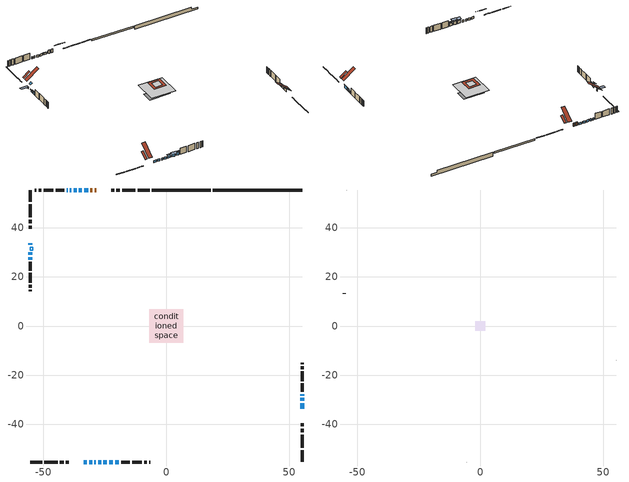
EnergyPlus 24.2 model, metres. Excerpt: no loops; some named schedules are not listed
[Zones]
conditioned space
 floor outside (Floor1 construction): -0.66,-0.66 -0.66,0.66 0.66,0.66 0.66,-0.66 z0.71
 floor adiabatic (Floor3 construction): -3.27,-3.27 -3.27,3.27 3.27,3.27 3.27,-3.27 z0.71
 floor adiabatic (AdiabaticFloorConstruction): -6.83,-6.83 -6.83,6.83 6.83,6.83 6.83,-6.83 z1.93
 floor foundation (Slab1 construction): -5.98,-3.12 -5.98,3.12 5.98,3.12 5.98,-3.12 z-1.52
 floor foundation (Slab2 construction): -3.27,-3.27 -3.27,3.27 3.27,3.27 3.27,-3.27 z-0.2
 wall outside (RimJoist1 construction): -6.74,55.31 -11.58,55.31 / -55.31,-55.31 -50.48,-55.31 / -55.31,55.31 -55.31,50.48 / 55.31,-55.31 55.31,-50.48 z0.71:1.01
 wall outside (RimJoist2 construction): -12.51,55.31 -17.89,55.31 / -49.55,-55.31 -44.17,-55.31 / -55.31,49.55 -55.31,44.17 / 55.31,-49.55 55.31,-44.17 z0.71:1.01
 wall outside (RimJoist3 construction): -18.81,55.31 -20.28,55.31 / -43.24,-55.31 -41.77,-55.31 / -55.31,43.24 -55.31,41.77 / 55.31,-43.24 55.31,-41.77 z0.71:1.01
 wall outside (RimJoist4 construction): -21.21,55.31 -22.4,55.31 / -40.84,-55.31 -39.65,-55.31 / -55.31,40.84 -55.31,39.65 / 55.31,-40.84 55.31,-39.65 z0.71:1.01
 wall outside (AdiabaticWallConstruction 1): -28.47,55.31 -29.13,55.31 / -30.06,55.31 -30.82,55.31 z0.71:2.74
 wall outside (AdiabaticWallConstruction): -55.31,33.59 -55.31,33.02 z0.71:1.6; 55.31,-33.59 55.31,-31.4 z0.71:2.44; 55.31,-30.47 55.31,-29.28 z0.71:2.34; -33.59,-55.31 -32.3,-55.31 / -31.37,-55.31 -30.14,-55.31 / -34.33,55.31 -35.56,55.31 / -29.22,-55.31 -28.63,-55.31 / -27.7,-55.31 -26.53,-55.31 / -36.48,55.31 -37.66,55.31 / -38.58,55.31 -39.17,55.31 / -40.1,55.31 -40.56,55.31 z0.71:1.93; -31.75,55.31 -33.4,55.31 z0.71:1.65; -55.31,29.95 -55.31,28.98 z0.71:1.45; -25.6,-55.31 -24.13,-55.31 / -20.75,-55.31 -19.28,-55.31 z0.71:2.49; -23.2,-55.31 -21.68,-55.31 z0.71:2.74; 55.31,-28.35 55.31,-27.76 z0.71:0.89; -55.31,28.05 -55.31,26.98 z0.71:2.18
 wall outside (Wall1 construction): -41.48,55.31 -45,55.31 / -18.35,-55.31 -14.83,-55.31 / -55.31,26.06 -55.31,22.54 / 55.31,-26.84 55.31,-23.32 z0.71:4.37
 wall outside (Wall2 construction): -45.93,55.31 -49.89,55.31 / -13.9,-55.31 -9.94,-55.31 / -55.31,21.61 -55.31,17.65 / 55.31,-22.39 55.31,-18.43 z0.71:4.37
 wall outside (Wall3 construction): -50.82,55.31 -51.93,55.31 / -9.01,-55.31 -7.9,-55.31 / -55.31,16.72 -55.31,15.61 / 55.31,-17.5 55.31,-16.39 z0.71:4.37
 wall outside (Wall4 construction): -52.86,55.31 -53.39,55.31 / -6.98,-55.31 -6.45,-55.31 / -55.31,14.68 -55.31,14.15 / 55.31,-15.46 55.31,-14.93 z0.71:4.37
 wall foundation (FoundationWall1 construction): 18.95,55.31,-1.52 18.95,55.31,0.71 51.68,55.31,0.71 51.68,55.31,-0.47 55.31,55.31,-0.47 55.31,55.31,-1.52
 wall foundation (FoundationWall2 construction): 18.02,55.31 -5.81,55.31 z-0.2:0.71
 window (WindowConstruction 12): -55.31,33.59 -55.31,33.03 z0.71:1.6
 window (WindowConstruction 6): 55.31,-33.59 55.31,-31.4 z0.71:2.44
 window (WindowConstruction 7): 55.31,-30.47 55.31,-29.28 z0.71:2.33
 window (WindowConstruction 8): -33.59,-55.31 -32.3,-55.31 z0.71:1.93
 window (WindowConstruction 9): -31.75,55.31 -33.4,55.31 z0.71:1.65
 window (WindowConstruction 10): -31.37,-55.31 -30.14,-55.31 z0.71:1.93
 window (WindowConstruction 11): -34.33,55.31 -35.56,55.31 z0.71:1.93
 window (WindowConstruction 14): -29.22,-55.31 -28.63,-55.31 z0.71:1.93
 window (WindowConstruction 15): -27.7,-55.31 -26.53,-55.31 z0.71:1.93
 window (WindowConstruction 16): -36.49,55.31 -37.65,55.31 z0.71:1.93
 window (WindowConstruction 17): -38.58,55.31 -39.17,55.31 z0.71:1.93
 window (WindowConstruction): -55.31,29.95 -55.31,28.98 z0.71:1.45
 window (WindowConstruction 1): -25.6,-55.31 -24.13,-55.31 z0.71:2.49
 window (WindowConstruction 2): -23.2,-55.31 -21.68,-55.31 z0.71:2.74
 window (WindowConstruction 3): -20.75,-55.31 -19.28,-55.31 z0.71:2.49
 window (WindowConstruction 4): -40.1,55.31 -40.55,55.31 z0.71:1.93
 window (WindowConstruction 13): 55.31,-28.35 55.31,-27.77 z0.71:0.89
 window (WindowConstruction 5): -55.31,28.05 -55.31,26.99 z0.71:2.18
 door (Door): -28.47,55.31 -29.13,55.31 z0.71:2.74
 door (Door 1): -30.06,55.31 -30.82,55.31 z0.71:2.74
 ceiling adiabatic (AdiabaticFloorConstruction): 6.83,-6.83 6.83,6.83 -6.83,6.83 -6.83,-6.83 z1.93
 roof outside (Roof1 construction): -3.45,3.45 -3.45,-3.45 3.45,-3.45 3.45,3.45 z4.37
 roof outside (Roof3 construction): -27.54,55.31,4.37 -27.54,48.42,9.54 -25.39,48.42,9.54 -25.39,55.31,4.37; -34.52,-55.31,4.37 -34.52,-48.42,9.54 -36.67,-48.42,9.54 -36.67,-55.31,4.37; -55.31,34.52,4.37 -48.42,34.52,9.54 -48.42,36.67,9.54 -55.31,36.67,4.37; 55.31,-34.52,4.37 48.42,-34.52,9.54 48.42,-36.67,9.54 55.31,-36.67,4.37
 roof outside (AdiabaticRoofConstruction): -55.31,30.88,4.37 -54.34,30.88,5.1 -54.34,32.1,5.1 -55.31,32.1,4.37
 skylight (SkylightConstruction): -55.31,30.88,4.37 -54.34,30.88,5.1 -54.34,32.1,5.1 -55.31,32.1,4.37
attic - vented
 floor to conditioned space (Floor2 construction Reversed): -2.01,-2.01 -2.01,2.01 2.01,2.01 2.01,-2.01 z4.37
 wall outside (Wall5 construction): -54.31,55.31 -54.38,55.31 / -5.52,-55.31 -5.45,-55.31 / -55.31,13.23 -55.31,13.16 / 55.31,-14.01 55.31,-13.94 z0.71:4.37
 roof outside (Roof2 construction): -24.46,55.31,4.37 -24.46,51.72,7.06 -23.33,51.72,7.06 -23.33,55.31,4.37; -37.6,-55.31,4.37 -37.6,-51.72,7.06 -38.72,-51.72,7.06 -38.72,-55.31,4.37; -55.31,37.6,4.37 -51.72,37.6,7.06 -51.72,38.72,7.06 -55.31,38.72,4.37; 55.31,-37.6,4.37 51.72,-37.6,7.06 51.72,-38.72,7.06 55.31,-38.72,4.37
shading: -55.31,32.57 -55.31,34.05 -59.58,34.05 -59.58,32.57 z2.06; 55.31,-31.1 55.31,-33.89 55.46,-33.89 55.46,-31.1 z2.74; 55.31,-28.98 55.31,-30.77 55.46,-30.77 55.46,-28.98 z2.63; -33.7,55.31 -31.45,55.31 -31.45,55.46 -33.7,55.46 z1.95; -55.31,28.37 -55.31,30.56 -55.61,30.56 -55.61,28.37 z2.06; -23.52,-55.31 -26.21,-55.31 -26.21,-57.14 -23.52,-57.14 z3.1; -21.07,-55.31 -23.81,-55.31 -23.81,-57.14 -21.07,-57.14 z3.35; -18.67,-55.31 -21.36,-55.31 -21.36,-55.92 -18.67,-55.92 z3.1; 55.31,-26.55 55.31,-29.57 55.61,-29.57 55.61,-26.55 z2.11; -55.31,26.53 -55.31,28.51 -55.46,28.51 -55.46,26.53 z2.64
[Building]
Building 1: Terrain=Suburbs
[Site:Location]
Edmonton Intl AP_AB: Latitude {deg}=53.31; Longitude {deg}=-113.58; Time Zone {hr}=-7; Elevation {m}=723; Keep Site Location Information=Yes
[Site:GroundTemperature:Shallow]
-1.56185, -3.61833, -3.78302, -2.80711, 1.11059, 5.01004, 8.39065, 10.5322, 10.7141, 8.97234, 5.67794, 1.89811
[Site:WaterMainsTemperature]
Calculation Method=Schedule; Temperature Schedule=mains temperature schedule
[Material] Roughness=Rough; Thermal Absorptance=0.9
Name | Thickness {m} | Conductivity {W/m-K} | Density {kg/m3} | Specific Heat {J/kg-K} | Solar Absorptance | Visible Absorptance
asphalt or fiberglass shingles | 0.00635 | 0.162714 | 1121.4 | 1465.45 | 0.4 | 0.4
asphalt or fiberglass shingles 1 | 0.00635 | 0.162714 | 1121.4 | 1465.45 | 0.7 | 0.7
ceiling stud and cavity | 0.1397 | 0.0765065 | 65.682 | 1177.47 | 0.7 | 0.7
concrete 4.0 in. | 0.1016 | 1.803125 | 2242.8 | 837.4 | 0.7 | 0.7
concrete 8.0 in. | 0.2032 | 1.803125 | 2242.8 | 837.4 | 0.7 | 0.7
door material | 0.04445 | 0.188738 | 512.64 | 1214.23 | 0.7 | 0.7
exterior vertical ins | 0.00336226 | 0.029427 | 32.04 | 1214.23 | 0.7 | 0.7
exterior vertical ins 1 | 0.00497452 | 0.029427 | 32.04 | 1214.23 | 0.7 | 0.7
floor covering | 0.0127 | 0.0433444 | 54.468 | 1339.84 | 0.6 | 0.6
floor rigid ins; roof rigid ins | 0.051816 | 0.029427 | 32.04 | 1214.23 | 0.7 | 0.7
floor rigid ins 1; roof rigid ins 1; wall rigid ins | 0.512978 | 0.029427 | 32.04 | 1214.23 | 0.7 | 0.7
floor stud and cavity | 0.1397 | 0.121275 | 92.3553 | 1139.71 | 0.7 | 0.7
floor stud and cavity 1 | 0.1397 | 0.0912033 | 92.3553 | 1139.71 | 0.7 | 0.7
floor stud and cavity 2 | 0.1397 | 1.75129 | 37.0049 | 1207.88 | 0.7 | 0.7
furniture material conditioned space 1 | 0.1524 | 0.115458 | 640.8 | 1214.23 | 0.6 | 0.6
gypsum board | 0.0127 | 0.160291 | 801 | 837.4 | 0.6 | 0.6
gypsum board 1 | 0.0127 | 0.160291 | 801 | 837.4 | 0.7 | 0.7
osb sheathing 0.5 in. | 0.0127 | 0.115458 | 512.64 | 1214.23 | 0.7 | 0.7
osb sheathing 0.75 in. | 0.01905 | 0.115458 | 512.64 | 1214.23 | 0.7 | 0.7
osb sheathing 2.0 in. | 0.0508 | 0.115458 | 512.64 | 1214.23 | 0.7 | 0.7
rim joist stud and cavity | 0.0508 | 0.0292721 | 125.044 | 1163.47 | 0.6 | 0.6
rim joist stud and cavity 1 | 0.0508 | 0.0452492 | 125.044 | 1163.47 | 0.6 | 0.6
rim joist stud and cavity 2 | 0.0508 | 0.0454632 | 125.044 | 1163.47 | 0.6 | 0.6
rim joist stud and cavity 3 | 0.0508 | 0.0559564 | 125.044 | 1163.47 | 0.6 | 0.6
roof stud and cavity | 0.2032 | 0.186148 | 78.34581 | 1123.46 | 0.7 | 0.7
roof stud and cavity 1 | 0.2032 | 2.77837 | 78.34581 | 1123.46 | 0.7 | 0.7
roof stud and cavity 2 | 0.18415 | 1.78689 | 37.0049 | 1207.88 | 0.6 | 0.6
wall stud and cavity | 0.1397 | 0.0957038 | 139.0536 | 1170.24 | 0.7 | 0.7
wall stud and cavity 1 | 0.1397 | 0.110499 | 139.0536 | 1170.24 | 0.7 | 0.7
wall stud and cavity 2 | 0.1397 | 0.110346 | 139.0536 | 1170.24 | 0.7 | 0.7
wall stud and cavity 3 | 0.1397 | 0.136087 | 139.0536 | 1170.24 | 0.7 | 0.7
wall stud and cavity 4 | 0.0889 | 6.1454 | 50.32683 | 1063.81 | 0.6 | 0.6
wall stud and cavity 5 | 0.0889 | 0.380278 | 52.3479 | 1209.89 | 0.7 | 0.7
wall stud and cavity 6 | 0.0889 | 0.391764 | 83.0341 | 1211.67 | 0.7 | 0.7
wood siding | 0.0254 | 0.102417 | 544.68 | 1172.36 | 0.4 | 0.4
wood siding 1 | 0.00254 | 0.102417 | 544.68 | 1172.36 | 0.4 | 0.4
wood siding 2; wood siding 3; wood siding 4 | 0.0254 | 0.102417 | 544.68 | 1172.36 | 0.7 | 0.7
[WindowMaterial:SimpleGlazingSystem]
Name | U-Factor {W/m2-K} | Solar Heat Gain Coefficient
SkylightMaterial | 3.03234 | 0.4933
WindowMaterial | 1.95891 | 0.33
WindowMaterial 1 | 3.04227 | 0.69
WindowMaterial 10 | 3.1405 | 0.37
WindowMaterial 11 | 1.54328 | 0.4
WindowMaterial 12 | 1.30764 | 0.38
WindowMaterial 2 | 2.912814 | 0.59
WindowMaterial 3 | 2.86114 | 0.61
WindowMaterial 4 | 1.80447 | 0.38
WindowMaterial 5 | 3.03319 | 0.7
WindowMaterial 6 | 3.05079 | 0.68
WindowMaterial 7 | 1.34114 | 0.36
WindowMaterial 8 | 1.745985 | 0.4
WindowMaterial 9 | 3.16435 | 0.5
[Construction]
AdiabaticFloorConstruction: floor stud and cavity 2, floor rigid ins 1, osb sheathing 0.75 in., floor covering
AdiabaticRoofConstruction: asphalt or fiberglass shingles 1, roof rigid ins 1, osb sheathing 0.75 in., roof stud and cavity 2
AdiabaticWallConstruction: wood siding 3, wall rigid ins, wall stud and cavity 5, gypsum board
AdiabaticWallConstruction 1: wood siding 4, wall rigid ins, wall stud and cavity 5, gypsum board
Door; Door 1: door material
Floor1 construction: floor stud and cavity, floor rigid ins, osb sheathing 0.75 in., floor covering
Floor2 construction Reversed: gypsum board, ceiling stud and cavity
Floor3 construction: floor stud and cavity 1, osb sheathing 0.75 in., floor covering
FoundationWall1 construction; FoundationWall2 construction: concrete 8.0 in., gypsum board 1
furniture construction conditioned space 1: furniture material conditioned space 1
PartitionWallConstruction: gypsum board, wall stud and cavity 6, gypsum board
RimJoist1 construction: wood siding 2, osb sheathing 2.0 in., rim joist stud and cavity
RimJoist2 construction: wood siding 2, osb sheathing 2.0 in., rim joist stud and cavity 1
RimJoist3 construction: wood siding 2, osb sheathing 2.0 in., rim joist stud and cavity 2
RimJoist4 construction: wood siding 2, osb sheathing 2.0 in., rim joist stud and cavity 3
Roof1 construction: asphalt or fiberglass shingles, roof rigid ins, osb sheathing 0.75 in., roof stud and cavity, gypsum board
Roof2 construction: asphalt or fiberglass shingles
Roof3 construction: asphalt or fiberglass shingles, roof rigid ins, osb sheathing 0.75 in., roof stud and cavity 1, gypsum board
SkylightConstruction: SkylightMaterial
Slab1 construction; Slab2 construction: concrete 4.0 in.
Wall1 construction: wood siding, osb sheathing 0.5 in., wall stud and cavity, gypsum board
Wall2 construction: wood siding, osb sheathing 0.5 in., wall stud and cavity 1, gypsum board
Wall3 construction: wood siding, osb sheathing 0.5 in., wall stud and cavity 2, gypsum board
Wall4 construction: wood siding, osb sheathing 0.5 in., wall stud and cavity 3, gypsum board
Wall5 construction: wood siding 1, wall stud and cavity 4
WindowConstruction: WindowMaterial
WindowConstruction 1; WindowConstruction 3: WindowMaterial 1
WindowConstruction 10; WindowConstruction 11: WindowMaterial 8
WindowConstruction 12: WindowMaterial 9
WindowConstruction 13: WindowMaterial 10
WindowConstruction 14; WindowConstruction 17: WindowMaterial 11
WindowConstruction 15; WindowConstruction 16: WindowMaterial 12
WindowConstruction 2: WindowMaterial 2
WindowConstruction 4: WindowMaterial 3
WindowConstruction 5; WindowConstruction 8: WindowMaterial 4
WindowConstruction 6: WindowMaterial 5
WindowConstruction 7: WindowMaterial 6
WindowConstruction 9: WindowMaterial 7
[Zone] Multiplier=1; Part of Total Floor Area=Yes
Name | Volume {m3}
attic - vented | 6.49624
conditioned space | 608
[Space]
Name | Zone | Volume {m3}
attic - vented 1 | attic - vented | 6.49624
conditioned space 1 | conditioned space | 608
[ZoneInfiltration:EffectiveLeakageArea]
infil attic - vented 1: Zone or Space=attic - vented 1; Schedule=Always On Discrete; Effective Air Leakage Area {cm2}=562.087; Stack Coefficient=0.000441864; Wind Coefficient=1.42025e-05
[ZoneMixing]
whole house fan mix: Zone or Space=attic - vented; Schedule=Always On Continuous; Design Flow Rate Calculation Method=Flow/Zone; Design Flow Rate {m3/s}=0; Source Zone or Space=conditioned space
[SurfaceProperty:ExposedFoundationPerimeter] Exposed Perimeter Calculation Method=TotalExposedPerimeter
Name | Total Exposed Perimeter {m}
Slab1 | 36.363
Slab2 | 23.835
[InternalMass] Zone or ZoneList=conditioned space; Space or SpaceList=conditioned space 1
Name | Construction | Surface Area {m2}
furniture mass conditioned space 1 | furniture construction conditioned space 1 | 139.368
partition wall mass | PartitionWallConstruction | 305.72
[Lights]
interior lighting: Zone or ZoneList or Space or SpaceList=conditioned space 1; Schedule=interior lighting schedule; Design Level Calculation Method=LightingLevel; Lighting Level {W}=343.2; Return Air Fraction=0; Fraction Radiant=0.6; Fraction Visible=0.2; Fraction Replaceable=1
[People]
occupants: Zone or ZoneList or Space or SpaceList=conditioned space 1; Number of People Schedule=occupants schedule; Number of People Calculation Method=People; Number of People=3; Fraction Radiant=0.314171; Sensible Heat Fraction=0.56303; Activity Level Schedule=occupants activity schedule; Carbon Dioxide Generation Rate {m3/s-W}=0; Enable ASHRAE 55 Comfort Warnings=No; Mean Radiant Temperature Calculation Type=EnclosureAveraged
[ElectricEquipment] Zone or ZoneList or Space or SpaceList=conditioned space 1; Design Level Calculation Method=EquipmentLevel
Name | Schedule | Design Level {W} | Fraction Latent | Fraction Radiant | Fraction Lost
clothes dryer | clothes dryer schedule | 140.772 | 0.015 | 0.081 | 0.85
clothes washer | clothes washer schedule | 32.1985 | 0.03 | 0.162 | 0.7
cooking range | cooking range schedule | 215.147 | 0.08 | 0.432 | 0.2
dishwasher | dishwasher schedule | 66.8632 | 0.3 | 0.18 | 0.4
fridge | fridge schedule | 72.9452 | 0 | 0.6 | 0
mech vent house fan | mech vent house fan schedule | 0 | 0 | 0 | 1
mech vent house fan cfis | mech vent house fan cfis schedule | 0 | 0 | 0 | 0
misc plug loads | misc plug loads schedule | 494.7 | 0.045 | 0.513 | 0.1
whole house fan | Always On Discrete | 0 | 0 | 0 | 1
[OtherEquipment] Zone or ZoneList or Space or SpaceList=conditioned space 1; Design Level Calculation Method=EquipmentLevel
Name | Fuel Type | Schedule | Design Level {W} | Fraction Latent | Fraction Radiant | Fraction Lost
clothes dryer 1 | Electricity | clothes dryer schedule | 0 | 0.015 | 0.081 | 0.85
cooking range 1 | Electricity | cooking range schedule | 0 | 0.08 | 0.432 | 0.2
general water use latent | None | general water use schedule | 62.594 | 1 | 0 | 0
general water use sensible | None | general water use schedule | -61.6891 | 0 | 0.6 | 0
mech vent house fan latent load | None | Always On Discrete | 0 | 1 | 0 | 0
mech vent house fan sensible load | None | Always On Discrete | 0 | 0 | 0 | 0
water heater energy adjustment1 | NaturalGas | Always On Discrete | 0.01 | 0 | 0 | 1
[ZoneInfiltration:DesignFlowRate] Zone or ZoneList or Space or SpaceList=conditioned space 1; Schedule=Always On Discrete; Design Flow Rate Calculation Method=Flow/Zone; Design Flow Rate {m3/s}=0
infil flow; natural vent flow; whole house fan flow
[Foundation:Kiva] Initial Indoor Air Temperature {C}=18; Wall Height Above Grade {m}=0.710001; Wall Depth Below Slab {m}=0.2032; Custom Block X Position 1 {m}=0.2159; Custom Block Z Position 1 {m}=0
Name | Custom Block Material Name 1 | Custom Block Depth 1 {m}
Foundation Kiva 1 | exterior vertical ins | 2.23001
Foundation Kiva 2 | exterior vertical ins 1 | 0.910011
[Foundation:Kiva:Settings]
Soil Conductivity {W/m-K}=0.849921; Soil Density {kg/m3}=1842.3; Soil Specific Heat {J/kg-K}=418.7; Ground Solar Absorptivity=0.9; Ground Thermal Absorptivity=0.9; Ground Surface Roughness {m}=0.03; Far-Field Width {m}=40; Deep-Ground Boundary Condition=ZeroFlux; Deep-Ground Depth {m}=40; Minimum Cell Dimension {m}=0.2; Maximum Cell Growth Coefficient=3; Simulation Timestep=Timestep
[Exterior:Lights]
exterior lighting: Schedule=exterior lighting schedule; Design Level {W}=75.6
[Schedule:Constant]
Name | Hourly Value
Always On Continuous; mech vent house fan schedule; mech vent house fan cfis schedule; Always On Discrete | 1
occupants activity schedule | 117.228
fridge schedule | 0
[Schedule:Week:Daily]
interior lighting schedule Week Rule - Jan1-Jan27: interior lighting schedule day, interior lighting schedule day, interior lighting schedule day, interior lighting schedule day, interior lighting schedule day, interior lighting schedule day, interior lighting schedule day, interior lighting schedule default day, interior lighting schedule default day, interior lighting schedule default day, interior lighting schedule default day, interior lighting schedule default day
interior lighting schedule Week Rule - Jan28-Feb3: interior lighting schedule day, interior lighting schedule day, interior lighting schedule day, interior lighting schedule day, interior lighting schedule day 1, interior lighting schedule day 1, interior lighting schedule day 1, interior lighting schedule default day, interior lighting schedule default day, interior lighting schedule default day, interior lighting schedule default day, interior lighting schedule default day
interior lighting schedule Week Rule - Feb4-Feb24: interior lighting schedule day 1, interior lighting schedule day 1, interior lighting schedule day 1, interior lighting schedule day 1, interior lighting schedule day 1, interior lighting schedule day 1, interior lighting schedule day 1, interior lighting schedule default day, interior lighting schedule default day, interior lighting schedule default day, interior lighting schedule default day, interior lighting schedule default day
interior lighting schedule Week Rule - Feb25-Mar3: interior lighting schedule day 1, interior lighting schedule day 1, interior lighting schedule day 1, interior lighting schedule day 1, interior lighting schedule day 2, interior lighting schedule day 2, interior lighting schedule day 2, interior lighting schedule default day, interior lighting schedule default day, interior lighting schedule default day, interior lighting schedule default day, interior lighting schedule default day
interior lighting schedule Week Rule - Mar4-Mar31: interior lighting schedule day 2, interior lighting schedule day 2, interior lighting schedule day 2, interior lighting schedule day 2, interior lighting schedule day 2, interior lighting schedule day 2, interior lighting schedule day 2, interior lighting schedule default day, interior lighting schedule default day, interior lighting schedule default day, interior lighting schedule default day, interior lighting schedule default day
interior lighting schedule Week Rule - Apr1-Apr28: interior lighting schedule day 3, interior lighting schedule day 3, interior lighting schedule day 3, interior lighting schedule day 3, interior lighting schedule day 3, interior lighting schedule day 3, interior lighting schedule day 3, interior lighting schedule default day, interior lighting schedule default day, interior lighting schedule default day, interior lighting schedule default day, interior lighting schedule default day
interior lighting schedule Week Rule - Apr29-May5: interior lighting schedule day 3, interior lighting schedule day 3, interior lighting schedule day 4, interior lighting schedule day 4, interior lighting schedule day 4, interior lighting schedule day 4, interior lighting schedule day 4, interior lighting schedule default day, interior lighting schedule default day, interior lighting schedule default day, interior lighting schedule default day, interior lighting schedule default day
interior lighting schedule Week Rule - May6-May26: interior lighting schedule day 4, interior lighting schedule day 4, interior lighting schedule day 4, interior lighting schedule day 4, interior lighting schedule day 4, interior lighting schedule day 4, interior lighting schedule day 4, interior lighting schedule default day, interior lighting schedule default day, interior lighting schedule default day, interior lighting schedule default day, interior lighting schedule default day
interior lighting schedule Week Rule - May27-Jun2: interior lighting schedule day 4, interior lighting schedule day 4, interior lighting schedule day 4, interior lighting schedule day 4, interior lighting schedule day 4, interior lighting schedule day 5, interior lighting schedule day 5, interior lighting schedule default day, interior lighting schedule default day, interior lighting schedule default day, interior lighting schedule default day, interior lighting schedule default day
interior lighting schedule Week Rule - Jun3-Jun30: interior lighting schedule day 5, interior lighting schedule day 5, interior lighting schedule day 5, interior lighting schedule day 5, interior lighting schedule day 5, interior lighting schedule day 5, interior lighting schedule day 5, interior lighting schedule default day, interior lighting schedule default day, interior lighting schedule default day, interior lighting schedule default day, interior lighting schedule default day
interior lighting schedule Week Rule - Jul1-Jul28: interior lighting schedule day 6, interior lighting schedule day 6, interior lighting schedule day 6, interior lighting schedule day 6, interior lighting schedule day 6, interior lighting schedule day 6, interior lighting schedule day 6, interior lighting schedule default day, interior lighting schedule default day, interior lighting schedule default day, interior lighting schedule default day, interior lighting schedule default day
interior lighting schedule Week Rule - Jul29-Aug4: interior lighting schedule day 6, interior lighting schedule day 6, interior lighting schedule day 6, interior lighting schedule day 7, interior lighting schedule day 7, interior lighting schedule day 7, interior lighting schedule day 7, interior lighting schedule default day, interior lighting schedule default day, interior lighting schedule default day, interior lighting schedule default day, interior lighting schedule default day
interior lighting schedule Week Rule - Aug5-Aug25: interior lighting schedule day 7, interior lighting schedule day 7, interior lighting schedule day 7, interior lighting schedule day 7, interior lighting schedule day 7, interior lighting schedule day 7, interior lighting schedule day 7, interior lighting schedule default day, interior lighting schedule default day, interior lighting schedule default day, interior lighting schedule default day, interior lighting schedule default day
interior lighting schedule Week Rule - Aug26-Sep1: interior lighting schedule day 7, interior lighting schedule day 7, interior lighting schedule day 7, interior lighting schedule day 7, interior lighting schedule day 7, interior lighting schedule day 7, interior lighting schedule day 8, interior lighting schedule default day, interior lighting schedule default day, interior lighting schedule default day, interior lighting schedule default day, interior lighting schedule default day
interior lighting schedule Week Rule - Sep2-Sep29: interior lighting schedule day 8, interior lighting schedule day 8, interior lighting schedule day 8, interior lighting schedule day 8, interior lighting schedule day 8, interior lighting schedule day 8, interior lighting schedule day 8, interior lighting schedule default day, interior lighting schedule default day, interior lighting schedule default day, interior lighting schedule default day, interior lighting schedule default day
interior lighting schedule Week Rule - Sep30-Oct6: interior lighting schedule day 8, interior lighting schedule day 9, interior lighting schedule day 9, interior lighting schedule day 9, interior lighting schedule day 9, interior lighting schedule day 9, interior lighting schedule day 9, interior lighting schedule default day, interior lighting schedule default day, interior lighting schedule default day, interior lighting schedule default day, interior lighting schedule default day
interior lighting schedule Week Rule - Oct7-Oct27: interior lighting schedule day 9, interior lighting schedule day 9, interior lighting schedule day 9, interior lighting schedule day 9, interior lighting schedule day 9, interior lighting schedule day 9, interior lighting schedule day 9, interior lighting schedule default day, interior lighting schedule default day, interior lighting schedule default day, interior lighting schedule default day, interior lighting schedule default day
interior lighting schedule Week Rule - Oct28-Nov3: interior lighting schedule day 9, interior lighting schedule day 9, interior lighting schedule day 9, interior lighting schedule day 9, interior lighting schedule day 10, interior lighting schedule day 10, interior lighting schedule day 10, interior lighting schedule default day, interior lighting schedule default day, interior lighting schedule default day, interior lighting schedule default day, interior lighting schedule default day
interior lighting schedule Week Rule - Nov4-Nov24: interior lighting schedule day 10, interior lighting schedule day 10, interior lighting schedule day 10, interior lighting schedule day 10, interior lighting schedule day 10, interior lighting schedule day 10, interior lighting schedule day 10, interior lighting schedule default day, interior lighting schedule default day, interior lighting schedule default day, interior lighting schedule default day, interior lighting schedule default day
interior lighting schedule Week Rule - Nov25-Dec1: interior lighting schedule day 10, interior lighting schedule day 10, interior lighting schedule day 10, interior lighting schedule day 10, interior lighting schedule day 10, interior lighting schedule day 10, interior lighting schedule day 11, interior lighting schedule default day, interior lighting schedule default day, interior lighting schedule default day, interior lighting schedule default day, interior lighting schedule default day
interior lighting schedule Week Rule - Dec2-Dec31: interior lighting schedule day 11, interior lighting schedule day 11, interior lighting schedule day 11, interior lighting schedule day 11, interior lighting schedule day 11, interior lighting schedule day 11, interior lighting schedule day 11, interior lighting schedule default day, interior lighting schedule default day, interior lighting schedule default day, interior lighting schedule default day, interior lighting schedule default day
occupants schedule Week Rule - Jan1-Dec31: occupants schedule day, occupants schedule day, occupants schedule day, occupants schedule day, occupants schedule day, occupants schedule day, occupants schedule day, occupants schedule default day, occupants schedule default day, occupants schedule default day, occupants schedule default day, occupants schedule default day
clothes dryer schedule Week Rule - Jan1-Dec31: clothes dryer schedule day, clothes dryer schedule day, clothes dryer schedule day, clothes dryer schedule day, clothes dryer schedule day, clothes dryer schedule day, clothes dryer schedule day, clothes dryer schedule default day, clothes dryer schedule default day, clothes dryer schedule default day, clothes dryer schedule default day, clothes dryer schedule default day
clothes washer schedule Week Rule - Jan1-Dec31: clothes washer schedule day, clothes washer schedule day, clothes washer schedule day, clothes washer schedule day, clothes washer schedule day, clothes washer schedule day, clothes washer schedule day, clothes washer schedule default day, clothes washer schedule default day, clothes washer schedule default day, clothes washer schedule default day, clothes washer schedule default day
cooking range schedule Week Rule - Jan1-Dec31: cooking range schedule day, cooking range schedule day, cooking range schedule day, cooking range schedule day, cooking range schedule day, cooking range schedule day, cooking range schedule day, cooking range schedule default day, cooking range schedule default day, cooking range schedule default day, cooking range schedule default day, cooking range schedule default day
dishwasher schedule Week Rule - Jan1-Dec31: dishwasher schedule day, dishwasher schedule day, dishwasher schedule day, dishwasher schedule day, dishwasher schedule day, dishwasher schedule day, dishwasher schedule day, dishwasher schedule default day, dishwasher schedule default day, dishwasher schedule default day, dishwasher schedule default day, dishwasher schedule default day
misc plug loads schedule Week Rule - Jan1-Dec31: misc plug loads schedule day, misc plug loads schedule day, misc plug loads schedule day, misc plug loads schedule day, misc plug loads schedule day, misc plug loads schedule day, misc plug loads schedule day, misc plug loads schedule default day, misc plug loads schedule default day, misc plug loads schedule default day, misc plug loads schedule default day, misc plug loads schedule default day
general water use schedule Week Rule - Jan1-Dec31: general water use schedule day, general water use schedule day, general water use schedule day, general water use schedule day, general water use schedule day, general water use schedule day, general water use schedule day, general water use schedule default day, general water use schedule default day, general water use schedule default day, general water use schedule default day, general water use schedule default day
exterior lighting schedule Week Rule - Jan1-Jan27: exterior lighting schedule day, exterior lighting schedule day, exterior lighting schedule day, exterior lighting schedule day, exterior lighting schedule day, exterior lighting schedule day, exterior lighting schedule day, exterior lighting schedule default day, exterior lighting schedule default day, exterior lighting schedule default day, exterior lighting schedule default day, exterior lighting schedule default day
exterior lighting schedule Week Rule - Jan28-Feb3: exterior lighting schedule day, exterior lighting schedule day, exterior lighting schedule day, exterior lighting schedule day, exterior lighting schedule day 1, exterior lighting schedule day 1, exterior lighting schedule day 1, exterior lighting schedule default day, exterior lighting schedule default day, exterior lighting schedule default day, exterior lighting schedule default day, exterior lighting schedule default day
exterior lighting schedule Week Rule - Feb4-Feb24: exterior lighting schedule day 1, exterior lighting schedule day 1, exterior lighting schedule day 1, exterior lighting schedule day 1, exterior lighting schedule day 1, exterior lighting schedule day 1, exterior lighting schedule day 1, exterior lighting schedule default day, exterior lighting schedule default day, exterior lighting schedule default day, exterior lighting schedule default day, exterior lighting schedule default day
exterior lighting schedule Week Rule - Feb25-Mar3: exterior lighting schedule day 1, exterior lighting schedule day 1, exterior lighting schedule day 1, exterior lighting schedule day 1, exterior lighting schedule day 2, exterior lighting schedule day 2, exterior lighting schedule day 2, exterior lighting schedule default day, exterior lighting schedule default day, exterior lighting schedule default day, exterior lighting schedule default day, exterior lighting schedule default day
exterior lighting schedule Week Rule - Mar4-Mar31: exterior lighting schedule day 2, exterior lighting schedule day 2, exterior lighting schedule day 2, exterior lighting schedule day 2, exterior lighting schedule day 2, exterior lighting schedule day 2, exterior lighting schedule day 2, exterior lighting schedule default day, exterior lighting schedule default day, exterior lighting schedule default day, exterior lighting schedule default day, exterior lighting schedule default day
exterior lighting schedule Week Rule - Apr1-Apr28: exterior lighting schedule day 3, exterior lighting schedule day 3, exterior lighting schedule day 3, exterior lighting schedule day 3, exterior lighting schedule day 3, exterior lighting schedule day 3, exterior lighting schedule day 3, exterior lighting schedule default day, exterior lighting schedule default day, exterior lighting schedule default day, exterior lighting schedule default day, exterior lighting schedule default day
exterior lighting schedule Week Rule - Apr29-May5: exterior lighting schedule day 3, exterior lighting schedule day 3, exterior lighting schedule day 4, exterior lighting schedule day 4, exterior lighting schedule day 4, exterior lighting schedule day 4, exterior lighting schedule day 4, exterior lighting schedule default day, exterior lighting schedule default day, exterior lighting schedule default day, exterior lighting schedule default day, exterior lighting schedule default day
[Schedule:Year]
interior lighting schedule: interior lighting schedule Week Rule - Jan1-Jan27, 1, 1, 1, 27, interior lighting schedule Week Rule - Jan28-Feb3, 1, 28, 2, 3, interior lighting schedule Week Rule - Feb4-Feb24, 2, 4, 2, 24, interior lighting schedule Week Rule - Feb25-Mar3, 2, 25, 3, 3, interior lighting schedule Week Rule - Mar4-Mar31, 3, 4, 3, 31, interior lighting schedule Week Rule - Apr1-Apr28, 4, 1, 4, 28, interior lighting schedule Week Rule - Apr29-May5, 4, 29, 5, 5, interior lighting schedule Week Rule - May6-May26, 5, 6, 5, 26, interior lighting schedule Week Rule - May27-Jun2, 5, 27, 6, 2, interior lighting schedule Week Rule - Jun3-Jun30, 6, 3, 6, 30, interior lighting schedule Week Rule - Jul1-Jul28, 7, 1, 7, 28, interior lighting schedule Week Rule - Jul29-Aug4, 7, 29, 8, 4, interior lighting schedule Week Rule - Aug5-Aug25, 8, 5, 8, 25, interior lighting schedule Week Rule - Aug26-Sep1, 8, 26, 9, 1, interior lighting schedule Week Rule - Sep2-Sep29, 9, 2, 9, 29, interior lighting schedule Week Rule - Sep30-Oct6, 9, 30, 10, 6, interior lighting schedule Week Rule - Oct7-Oct27, 10, 7, 10, 27, interior lighting schedule Week Rule - Oct28-Nov3, 10, 28, 11, 3, interior lighting schedule Week Rule - Nov4-Nov24, 11, 4, 11, 24, interior lighting schedule Week Rule - Nov25-Dec1, 11, 25, 12, 1, interior lighting schedule Week Rule - Dec2-Dec31, 12, 2, 12, 31
occupants schedule: occupants schedule Week Rule - Jan1-Dec31, 1, 1, 12, 31
clothes dryer schedule: clothes dryer schedule Week Rule - Jan1-Dec31, 1, 1, 12, 31
clothes washer schedule: clothes washer schedule Week Rule - Jan1-Dec31, 1, 1, 12, 31
cooking range schedule: cooking range schedule Week Rule - Jan1-Dec31, 1, 1, 12, 31
dishwasher schedule: dishwasher schedule Week Rule - Jan1-Dec31, 1, 1, 12, 31
misc plug loads schedule: misc plug loads schedule Week Rule - Jan1-Dec31, 1, 1, 12, 31
general water use schedule: general water use schedule Week Rule - Jan1-Dec31, 1, 1, 12, 31
exterior lighting schedule: exterior lighting schedule Week Rule - Jan1-Jan27, 1, 1, 1, 27, exterior lighting schedule Week Rule - Jan28-Feb3, 1, 28, 2, 3, exterior lighting schedule Week Rule - Feb4-Feb24, 2, 4, 2, 24, exterior lighting schedule Week Rule - Feb25-Mar3, 2, 25, 3, 3, exterior lighting schedule Week Rule - Mar4-Mar31, 3, 4, 3, 31, exterior lighting schedule Week Rule - Apr1-Apr28, 4, 1, 4, 28, exterior lighting schedule Week Rule - Apr29-May5, 4, 29, 5, 5, exterior lighting schedule Week Rule - May6-May26, 5, 6, 5, 26, exterior lighting schedule Week Rule - May27-Jun2, 5, 27, 6, 2, exterior lighting schedule Week Rule - Jun3-Jun30, 6, 3, 6, 30, exterior lighting schedule Week Rule - Jul1-Jul28, 7, 1, 7, 28, exterior lighting schedule Week Rule - Jul29-Aug4, 7, 29, 8, 4, exterior lighting schedule Week Rule - Aug5-Aug25, 8, 5, 8, 25, exterior lighting schedule Week Rule - Aug26-Sep1, 8, 26, 9, 1, exterior lighting schedule Week Rule - Sep2-Sep29, 9, 2, 9, 29, exterior lighting schedule Week Rule - Sep30-Oct6, 9, 30, 10, 6, exterior lighting schedule Week Rule - Oct7-Oct27, 10, 7, 10, 27, exterior lighting schedule Week Rule - Oct28-Nov3, 10, 28, 11, 3, exterior lighting schedule Week Rule - Nov4-Nov24, 11, 4, 11, 24, exterior lighting schedule Week Rule - Nov25-Dec1, 11, 25, 12, 1, exterior lighting schedule Week Rule - Dec2-Dec31, 12, 2, 12, 31
[Schedule:Compact]
mains temperature schedule: Through: 01/01, For: AllDays, Until: 24:00, 3.97167, Through: 01/02, For: AllDays, Until: 24:00, 3.90778, Through: 01/03, For: AllDays, Until: 24:00, 3.84556, Through: 01/04, For: AllDays, Until: 24:00, 3.78389, Through: 01/05, For: AllDays, Until: 24:00, 3.72278, Through: 01/06, For: AllDays, Until: 24:00, 3.66278, Through: 01/07, For: AllDays, Until: 24:00, 3.60389, Through: 01/08, For: AllDays, Until: 24:00, 3.54556, Through: 01/09, For: AllDays, Until: 24:00, 3.48833, Through: 01/10, For: AllDays, Until: 24:00, 3.43167, Through: 01/11, For: AllDays, Until: 24:00, 3.37611, Through: 01/12, For: AllDays, Until: 24:00, 3.32167, Through: 01/13, For: AllDays, Until: 24:00, 3.26833, Through: 01/14, For: AllDays, Until: 24:00, 3.21556, Through: 01/15, For: AllDays, Until: 24:00, 3.16444, Through: 01/16, For: AllDays, Until: 24:00, 3.11389, Through: 01/17, For: AllDays, Until: 24:00, 3.06444, Through: 01/18, For: AllDays, Until: 24:00, 3.01611, Through: 01/19, For: AllDays, Until: 24:00, 2.96889, Through: 01/20, For: AllDays, Until: 24:00, 2.92278, Through: 01/21, For: AllDays, Until: 24:00, 2.87722, Through: 01/22, For: AllDays, Until: 24:00, 2.83333, Through: 01/23, For: AllDays, Until: 24:00, 2.79056, Through: 01/24, For: AllDays, Until: 24:00, 2.74889, Through: 01/25, For: AllDays, Until: 24:00, 2.70833, Through: 01/26, For: AllDays, Until: 24:00, 2.66889, Through: 01/27, For: AllDays, Until: 24:00, 2.63056, Through: 01/28, For: AllDays, Until: 24:00, 2.59333, Through: 01/29, For: AllDays, Until: 24:00, 2.55778, Through: 01/30, For: AllDays, Until: 24:00, 2.52278, Through: 01/31, For: AllDays, Until: 24:00, 2.48944, Through: 02/01, For: AllDays, Until: 24:00, 2.45722, Through: 02/02, For: AllDays, Until: 24:00, 2.42611, Through: 02/03, For: AllDays, Until: 24:00, 2.39667, Through: 02/04, For: AllDays, Until: 24:00, 2.36833, Through: 02/05, For: AllDays, Until: 24:00, 2.34111, Through: 02/06, For: AllDays, Until: 24:00, 2.315, Through: 02/07, For: AllDays, Until: 24:00, 2.29056, Through: 02/08, For: AllDays, Until: 24:00, 2.26722, Through: 02/09, For: AllDays, Until: 24:00, 2.245, Through: 02/10, For: AllDays, Until: 24:00, 2.22444, Through: 02/11, For: AllDays, Until: 24:00, 2.20444, Through: 02/12, For: AllDays, Until: 24:00, 2.18667, Through: 02/13, For: AllDays, Until: 24:00, 2.17, Through: 02/14, For: AllDays, Until: 24:00, 2.15444, Through: 02/15, For: AllDays, Until: 24:00, 2.14, Through: 02/16, For: AllDays, Until: 24:00, 2.12722, Through: 02/17, For: AllDays, Until: 24:00, 2.11556, Through: 02/18, For: AllDays, Until: 24:00, 2.10556, Through: 02/19, For: AllDays, Until: 24:00, 2.09667, Through: 02/20, For: AllDays, Until: 24:00, 2.08889, Through: 02/21, For: AllDays, Until: 24:00, 2.08278, Through: 02/22, For: AllDays, Until: 24:00, 2.07833, Through: 02/23, For: AllDays, Until: 24:00, 2.07444, Through: 02/24, For: AllDays, Until: 24:00, 2.07278, Through: 02/25, For: AllDays, Until: 24:00, 2.07167, Through: 02/26, For: AllDays, Until: 24:00, 2.07222, Through: 02/27, For: AllDays, Until: 24:00, 2.07444, Through: 02/28, For: AllDays, Until: 24:00, 2.07778, Through: 03/01, For: AllDays, Until: 24:00, 2.08222, Through: 03/02, For: AllDays, Until: 24:00, 2.08833, Through: 03/03, For: AllDays, Until: 24:00, 2.09556, Through: 03/04, For: AllDays, Until: 24:00, 2.10444, Through: 03/05, For: AllDays, Until: 24:00, 2.11444, Through: 03/06, For: AllDays, Until: 24:00, 2.12556, Through: 03/07, For: AllDays, Until: 24:00, 2.13833, Through: 03/08, For: AllDays, Until: 24:00, 2.15278, Through: 03/09, For: AllDays, Until: 24:00, 2.16778, Through: 03/10, For: AllDays, Until: 24:00, 2.18444, Through: 03/11, For: AllDays, Until: 24:00, 2.20278, Through: 03/12, For: AllDays, Until: 24:00, 2.22167, Through: 03/13, For: AllDays, Until: 24:00, 2.24278, Through: 03/14, For: AllDays, Until: 24:00, 2.26444, Through: 03/15, For: AllDays, Until: 24:00, 2.28778, Through: 03/16, For: AllDays, Until: 24:00, 2.31222, Through: 03/17, For: AllDays, Until: 24:00, 2.33778, Through: 03/18, For: AllDays, Until: 24:00, 2.365, Through: 03/19, For: AllDays, Until: 24:00, 2.39333, Through: 03/20, For: AllDays, Until: 24:00, 2.42278, Through: 03/21, For: AllDays, Until: 24:00, 2.45389, Through: 03/22, For: AllDays, Until: 24:00, 2.48611, Through: 03/23, For: AllDays, Until: 24:00, 2.51889, Through: 03/24, For: AllDays, Until: 24:00, 2.55389, Through: 03/25, For: AllDays, Until: 24:00, 2.58944, Through: 03/26, For: AllDays, Until: 24:00, 2.62611, Through: 03/27, For: AllDays, Until: 24:00, 2.66444, Through: 03/28, For: AllDays, Until: 24:00, 2.70389, Through: 03/29, For: AllDays, Until: 24:00, 2.74389, Through: 03/30, For: AllDays, Until: 24:00, 2.78556, Through: 03/31, For: AllDays, Until: 24:00, 2.82833, Through: 04/01, For: AllDays, Until: 24:00, 2.87222, Through: 04/02, For: AllDays, Until: 24:00, 2.91722, Through: 04/03, For: AllDays, Until: 24:00, 2.96333, Through: 04/04, For: AllDays, Until: 24:00, 3.01056, Through: 04/05, For: AllDays, Until: 24:00, 3.05889, Through: 04/06, For: AllDays, Until: 24:00, 3.10833, Through: 04/07, For: AllDays, Until: 24:00, 3.15833, Through: 04/08, For: AllDays, Until: 24:00, 3.21, Through: 04/09, For: AllDays, Until: 24:00, 3.26222, Through: 04/10, For: AllDays, Until: 24:00, 3.31556, Through: 04/11, For: AllDays, Until: 24:00, 3.37, Through: 04/12, For: AllDays, Until: 24:00, 3.42556, Through: 04/13, For: AllDays, Until: 24:00, 3.48167, Through: 04/14, For: AllDays, Until: 24:00, 3.53889, Through: 04/15, For: AllDays, Until: 24:00, 3.59722, Through: 04/16, For: AllDays, Until: 24:00, 3.65611, Through: 04/17, For: AllDays, Until: 24:00, 3.71611, Through: 04/18, For: AllDays, Until: 24:00, 3.77667, Through: 04/19, For: AllDays, Until: 24:00, 3.83833, Through: 04/20, For: AllDays, Until: 24:00, 3.90111, Through: 04/21, For: AllDays, Until: 24:00, 3.96444, Through: 04/22, For: AllDays, Until: 24:00, 4.02833, Through: 04/23, For: AllDays, Until: 24:00, 4.09333, Through: 04/24, For: AllDays, Until: 24:00, 4.15889, Through: 04/25, For: AllDays, Until: 24:00, 4.225, Through: 04/26, For: AllDays, Until: 24:00, 4.29222, Through: 04/27, For: AllDays, Until: 24:00, 4.36, Through: 04/28, For: AllDays, Until: 24:00, 4.42833, Through: 04/29, For: AllDays, Until: 24:00, 4.49722, Through: 04/30, For: AllDays, Until: 24:00, 4.56667, Through: 05/01, For: AllDays, Until: 24:00, 4.63722, Through: 05/02, For: AllDays, Until: 24:00, 4.70833, Through: 05/03, For: AllDays, Until: 24:00, 4.77944, Through: 05/04, For: AllDays, Until: 24:00, 4.85167, Through: 05/05, For: AllDays, Until: 24:00, 4.92389, Through: 05/06, For: AllDays, Until: 24:00, 4.99722, Through: 05/07, For: AllDays, Until: 24:00, 5.07056, Through: 05/08, For: AllDays, Until: 24:00, 5.145, Through: 05/09, For: AllDays, Until: 24:00, 5.21944, Through: 05/10, For: AllDays, Until: 24:00, 5.29389, Through: 05/11, For: AllDays, Until: 24:00, 5.36944, Through: 05/12, For: AllDays, Until: 24:00, 5.445, Through: 05/13, For: AllDays, Until: 24:00, 5.52111, Through: 05/14, For: AllDays, Until: 24:00, 5.59722, Through: 05/15, For: AllDays, Until: 24:00, 5.67389, Through: 05/16, For: AllDays, Until: 24:00, 5.75056, Through: 05/17, For: AllDays, Until: 24:00, 5.82778, Through: 05/18, For: AllDays, Until: 24:00, 5.90556, Through: 05/19, For: AllDays, Until: 24:00, 5.98278, Through: 05/20, For: AllDays, Until: 24:00, 6.06056, Through: 05/21, For: AllDays, Until: 24:00, 6.13889, Through: 05/22, For: AllDays, Until: 24:00, 6.21667, Through: 05/23, For: AllDays, Until: 24:00, 6.295, Through: 05/24, For: AllDays, Until: 24:00, 6.37333, Through: 05/25, For: AllDays, Until: 24:00, 6.45222, Through: 05/26, For: AllDays, Until: 24:00, 6.53056, Through: 05/27, For: AllDays, Until: 24:00, 6.60889, Through: 05/28, For: AllDays, Until: 24:00, 6.68778, Through: 05/29, For: AllDays, Until: 24:00, 6.76611, Through: 05/30, For: AllDays, Until: 24:00, 6.84444, Through: 05/31, For: AllDays, Until: 24:00, 6.92278, Through: 06/01, For: AllDays, Until: 24:00, 7.00111, Through: 06/02, For: AllDays, Until: 24:00, 7.07944, Through: 06/03, For: AllDays, Until: 24:00, 7.15778, Through: 06/04, For: AllDays, Until: 24:00, 7.23556, Through: 06/05, For: AllDays, Until: 24:00, 7.31333, Through: 06/06, For: AllDays, Until: 24:00, 7.39056, Through: 06/07, For: AllDays, Until: 24:00, 7.46833, Through: 06/08, For: AllDays, Until: 24:00, 7.545, Through: 06/09, For: AllDays, Until: 24:00, 7.62222, Through: 06/10, For: AllDays, Until: 24:00, 7.69833, Through: 06/11, For: AllDays, Until: 24:00, 7.775, Through: 06/12, For: AllDays, Until: 24:00, 7.85056, Through: 06/13, For: AllDays, Until: 24:00, 7.92611, Through: 06/14, For: AllDays, Until: 24:00, 8.00111, Through: 06/15, For: AllDays, Until: 24:00, 8.07611, Through: 06/16, For: AllDays, Until: 24:00, 8.15056, Through: 06/17, For: AllDays, Until: 24:00, 8.22389, Through: 06/18, For: AllDays, Until: 24:00, 8.29778, Through: 06/19, For: AllDays, Until: 24:00, 8.37056, Through: 06/20, For: AllDays, Until: 24:00, 8.44278, Through: 06/21, For: AllDays, Until: 24:00, 8.51444, Through: 06/22, For: AllDays, Until: 24:00, 8.58611, Through: 06/23, For: AllDays, Until: 24:00, 8.65667, Through: 06/24, For: AllDays, Until: 24:00, 8.72667, Through: 06/25, For: AllDays, Until: 24:00, 8.79611, Through: 06/26, For: AllDays, Until: 24:00, 8.865, Through: 06/27, For: AllDays, Until: 24:00, 8.93333, Through: 06/28, For: AllDays, Until: 24:00, 9.00056, Through: 06/29, For: AllDays, Until: 24:00, 9.06778, Through: 06/30, For: AllDays, Until: 24:00, 9.13333, Through: 07/01, For: AllDays, Until: 24:00, 9.19889, Through: 07/02, For: AllDays, Until: 24:00, 9.26333, Through: 07/03, For: AllDays, Until: 24:00, 9.32722, Through: 07/04, For: AllDays, Until: 24:00, 9.39056, Through: 07/05, For: AllDays, Until: 24:00, 9.45278, Through: 07/06, For: AllDays, Until: 24:00, 9.51389, Through: 07/07, For: AllDays, Until: 24:00, 9.57444, Through: 07/08, For: AllDays, Until: 24:00, 9.63389, Through: 07/09, For: AllDays, Until: 24:00, 9.69278, Through: 07/10, For: AllDays, Until: 24:00, 9.75056, Through: 07/11, For: AllDays, Until: 24:00, 9.80778, Through: 07/12, For: AllDays, Until: 24:00, 9.86333, Through: 07/13, For: AllDays, Until: 24:00, 9.91833, Through: 07/14, For: AllDays, Until: 24:00, 9.97278, Through: 07/15, For: AllDays, Until: 24:00, 10.0256, Through: 07/16, For: AllDays, Until: 24:00, 10.0778, Through: 07/17, For: AllDays, Until: 24:00, 10.1289, Through: 07/18, For: AllDays, Until: 24:00, 10.1789, Through: 07/19, For: AllDays, Until: 24:00, 10.2278, Through: 07/20, For: AllDays, Until: 24:00, 10.2756, Through: 07/21, For: AllDays, Until: 24:00, 10.3222, Through: 07/22, For: AllDays, Until: 24:00, 10.3683, Through: 07/23, For: AllDays, Until: 24:00, 10.4128, Through: 07/24, For: AllDays, Until: 24:00, 10.4561, Through: 07/25, For: AllDays, Until: 24:00, 10.4989, Through: 07/26, For: AllDays, Until: 24:00, 10.54, Through: 07/27, For: AllDays, Until: 24:00, 10.58, Through: 07/28, For: AllDays, Until: 24:00, 10.6189, Through: 07/29, For: AllDays, Until: 24:00, 10.6567, Through: 07/30, For: AllDays, Until: 24:00, 10.6928, Through: 07/31, For: AllDays, Until: 24:00, 10.7283, Through: 08/01, For: AllDays, Until: 24:00, 10.7622, Through: 08/02, For: AllDays, Until: 24:00, 10.7956, Through: 08/03, For: AllDays, Until: 24:00, 10.8272, Through: 08/04, For: AllDays, Until: 24:00, 10.8572, Through: 08/05, For: AllDays, Until: 24:00, 10.8867, Through: 08/06, For: AllDays, Until: 24:00, 10.9144, Through: 08/07, For: AllDays, Until: 24:00, 10.9411, Through: 08/08, For: AllDays, Until: 24:00, 10.9667, Through: 08/09, For: AllDays, Until: 24:00, 10.9906, Through: 08/10, For: AllDays, Until: 24:00, 11.0133, Through: 08/11, For: AllDays, Until: 24:00, 11.035, Through: 08/12, For: AllDays, Until: 24:00, 11.055, Through: 08/13, For: AllDays, Until: 24:00, 11.0739, Through: 08/14, For: AllDays, Until: 24:00, 11.0917, Through: 08/15, For: AllDays, Until: 24:00, 11.1078, Through: 08/16, For: AllDays, Until: 24:00, 11.1228, Through: 08/17, For: AllDays, Until: 24:00, 11.1361, Through: 08/18, For: AllDays, Until: 24:00, 11.1483, Through: 08/19, For: AllDays, Until: 24:00, 11.1594, Through: 08/20, For: AllDays, Until: 24:00, 11.1689, Through: 08/21, For: AllDays, Until: 24:00, 11.1772, Through: 08/22, For: AllDays, Until: 24:00, 11.1844, Through: 08/23, For: AllDays, Until: 24:00, 11.19, Through: 08/24, For: AllDays, Until: 24:00, 11.1939, Through: 08/25, For: AllDays, Until: 24:00, 11.1967, Through: 08/26, For: AllDays, Until: 24:00, 11.1983, Through: 08/27, For: AllDays, Until: 24:00, 11.1983, Through: 08/28, For: AllDays, Until: 24:00, 11.1972, Through: 08/29, For: AllDays, Until: 24:00, 11.195, Through: 08/30, For: AllDays, Until: 24:00, 11.1911, Through: 08/31, For: AllDays, Until: 24:00, 11.1856, Through: 09/01, For: AllDays, Until: 24:00, 11.1789, Through: 09/02, For: AllDays, Until: 24:00, 11.1711, Through: 09/03, For: AllDays, Until: 24:00, 11.1617, Through: 09/04, For: AllDays, Until: 24:00, 11.1511, Through: 09/05, For: AllDays, Until: 24:00, 11.1394, Through: 09/06, For: AllDays, Until: 24:00, 11.1261, Through: 09/07, For: AllDays, Until: 24:00, 11.1111, Through: 09/08, For: AllDays, Until: 24:00, 11.0956, Through: 09/09, For: AllDays, Until: 24:00, 11.0778, Through: 09/10, For: AllDays, Until: 24:00, 11.0594, Through: 09/11, For: AllDays, Until: 24:00, 11.0394, Through: 09/12, For: AllDays, Until: 24:00, 11.0183, Through: 09/13, For: AllDays, Until: 24:00, 10.9961, Through: 09/14, For: AllDays, Until: 24:00, 10.9722, Through: 09/15, For: AllDays, Until: 24:00, 10.9472, Through: 09/16, For: AllDays, Until: 24:00, 10.9206, Through: 09/17, For: AllDays, Until: 24:00, 10.8928, Through: 09/18, For: AllDays, Until: 24:00, 10.8639, Through: 09/19, For: AllDays, Until: 24:00, 10.8339, Through: 09/20, For: AllDays, Until: 24:00, 10.8028, Through: 09/21, For: AllDays, Until: 24:00, 10.77, Through: 09/22, For: AllDays, Until: 24:00, 10.7361, Through: 09/23, For: AllDays, Until: 24:00, 10.7011, Through: 09/24, For: AllDays, Until: 24:00, 10.665, Through: 09/25, For: AllDays, Until: 24:00, 10.6272, Through: 09/26, For: AllDays, Until: 24:00, 10.5889, Through: 09/27, For: AllDays, Until: 24:00, 10.5489, Through: 09/28, For: AllDays, Until: 24:00, 10.5078, Through: 09/29, For: AllDays, Until: 24:00, 10.4661, Through: 09/30, For: AllDays, Until: 24:00, 10.4228, Through: 10/01, For: AllDays, Until: 24:00, 10.3783, Through: 10/02, For: AllDays, Until: 24:00, 10.3328, Through: 10/03, For: AllDays, Until: 24:00, 10.2861, Through: 10/04, For: AllDays, Until: 24:00, 10.2383, Through: 10/05, For: AllDays, Until: 24:00, 10.19, Through: 10/06, For: AllDays, Until: 24:00, 10.14, Through: 10/07, For: AllDays, Until: 24:00, 10.0894, Through: 10/08, For: AllDays, Until: 24:00, 10.0372, Through: 10/09, For: AllDays, Until: 24:00, 9.98444, Through: 10/10, For: AllDays, Until: 24:00, 9.93056, Through: 10/11, For: AllDays, Until: 24:00, 9.87611, Through: 10/12, For: AllDays, Until: 24:00, 9.82, Through: 10/13, For: AllDays, Until: 24:00, 9.76333, Through: 10/14, For: AllDays, Until: 24:00, 9.70611, Through: 10/15, For: AllDays, Until: 24:00, 9.64722, Through: 10/16, For: AllDays, Until: 24:00, 9.58778, Through: 10/17, For: AllDays, Until: 24:00, 9.52778, Through: 10/18, For: AllDays, Until: 24:00, 9.46667, Through: 10/19, For: AllDays, Until: 24:00, 9.40444, Through: 10/20, For: AllDays, Until: 24:00, 9.34167, Through: 10/21, For: AllDays, Until: 24:00, 9.27778, Through: 10/22, For: AllDays, Until: 24:00, 9.21333, Through: 10/23, For: AllDays, Until: 24:00, 9.14833, Through: 10/24, For: AllDays, Until: 24:00, 9.08222, Through: 10/25, For: AllDays, Until: 24:00, 9.01556, Through: 10/26, For: AllDays, Until: 24:00, 8.94833, Through: 10/27, For: AllDays, Until: 24:00, 8.88056, Through: 10/28, For: AllDays, Until: 24:00, 8.81167, Through: 10/29, For: AllDays, Until: 24:00, 8.74222, Through: 10/30, For: AllDays, Until: 24:00, 8.67222, Through: 10/31, For: AllDays, Until: 24:00, 8.60167, Through: 11/01, For: AllDays, Until: 24:00, 8.53056, Through: 11/02, For: AllDays, Until: 24:00, 8.45889, Through: 11/03, For: AllDays, Until: 24:00, 8.38667, Through: 11/04, For: AllDays, Until: 24:00, 8.31389, Through: 11/05, For: AllDays, Until: 24:00, 8.24056, Through: 11/06, For: AllDays, Until: 24:00, 8.16667, Through: 11/07, For: AllDays, Until: 24:00, 8.09278, Through: 11/08, For: AllDays, Until: 24:00, 8.01833, Through: 11/09, For: AllDays, Until: 24:00, 7.94278, Through: 11/10, For: AllDays, Until: 24:00, 7.86778, Through: 11/11, For: AllDays, Until: 24:00, 7.79167, Through: 11/12, For: AllDays, Until: 24:00, 7.71556, Through: 11/13, For: AllDays, Until: 24:00, 7.63944, Through: 11/14, For: AllDays, Until: 24:00, 7.56222, Through: 11/15, For: AllDays, Until: 24:00, 7.48556, Through: 11/16, For: AllDays, Until: 24:00, 7.40833, Through: 11/17, For: AllDays, Until: 24:00, 7.33056, Through: 11/18, For: AllDays, Until: 24:00, 7.25278, Through: 11/19, For: AllDays, Until: 24:00, 7.175, Through: 11/20, For: AllDays, Until: 24:00, 7.09722, Through: 11/21, For: AllDays, Until: 24:00, 7.01889, Through: 11/22, For: AllDays, Until: 24:00, 6.94056, Through: 11/23, For: AllDays, Until: 24:00, 6.86222, Through: 11/24, For: AllDays, Until: 24:00, 6.78389, Through: 11/25, For: AllDays, Until: 24:00, 6.705, Through: 11/26, For: AllDays, Until: 24:00, 6.62667, Through: 11/27, For: AllDays, Until: 24:00, 6.54833, Through: 11/28, For: AllDays, Until: 24:00, 6.46944, Through: 11/29, For: AllDays, Until: 24:00, 6.39111, Through: 11/30, For: AllDays, Until: 24:00, 6.31278, Through: 12/01, For: AllDays, Until: 24:00, 6.23444, Through: 12/02, For: AllDays, Until: 24:00, 6.15611, Through: 12/03, For: AllDays, Until: 24:00, 6.07833, Through: 12/04, For: AllDays, Until: 24:00, 6.00056, Through: 12/05, For: AllDays, Until: 24:00, 5.92278, Through: 12/06, For: AllDays, Until: 24:00, 5.84556, Through: 12/07, For: AllDays, Until: 24:00, 5.76833, Through: 12/08, For: AllDays, Until: 24:00, 5.69111, Through: 12/09, For: AllDays, Until: 24:00, 5.61444, Through: 12/10, For: AllDays, Until: 24:00, 5.53778, Through: 12/11, For: AllDays, Until: 24:00, 5.46222, Through: 12/12, For: AllDays, Until: 24:00, 5.38611, Through: 12/13, For: AllDays, Until: 24:00, 5.31111, Through: 12/14, For: AllDays, Until: 24:00, 5.23611, Through: 12/15, For: AllDays, Until: 24:00, 5.16167, Through: 12/16, For: AllDays, Until: 24:00, 5.08722, Through: 12/17, For: AllDays, Until: 24:00, 5.01389, Through: 12/18, For: AllDays, Until: 24:00, 4.94056, Through: 12/19, For: AllDays, Until: 24:00, 4.86778, Through: 12/20, For: AllDays, Until: 24:00, 4.79556, Through: 12/21, For: AllDays, Until: 24:00, 4.72389, Through: 12/22, For: AllDays, Until: 24:00, 4.65333, Through: 12/23, For: AllDays, Until: 24:00, 4.58278, Through: 12/24, For: AllDays, Until: 24:00, 4.51278, Through: 12/25, For: AllDays, Until: 24:00, 4.44389, Through: 12/26, For: AllDays, Until: 24:00, 4.375, Through: 12/27, For: AllDays, Until: 24:00, 4.30722, Through: 12/28, For: AllDays, Until: 24:00, 4.24, Through: 12/29, For: AllDays, Until: 24:00, 4.17333, Through: 12/30, For: AllDays, Until: 24:00, 4.10778, Through: 12/31, For: AllDays, Until: 24:00, 4.04278
